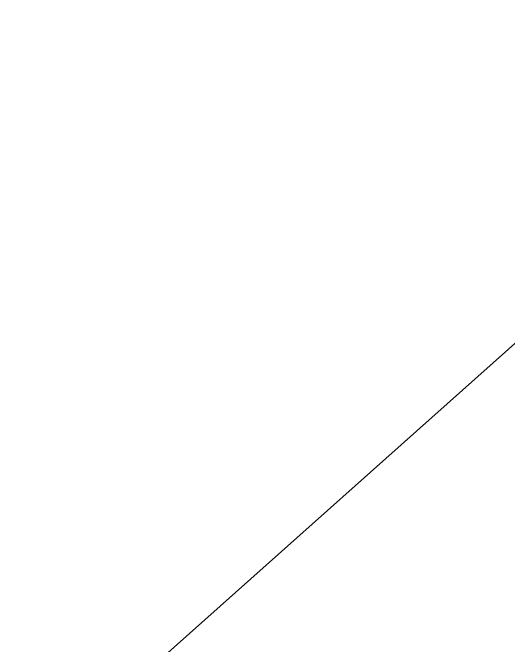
# Model space of a CAD drawing. Header units: millimetres. Extents: x -7081 to 12121, y -11735 to 22530.
# Drawn here: x 1620 to 5265, y 16730 to 21384 of the extents above; entities that cross this region are included whole.
import ezdxf

# ---------------------------------------------------------------- set-up
doc = ezdxf.new("R2010")
doc.units = ezdxf.units.MM
doc.layers.add('Кран SCC2600A', color=250, linetype='Continuous', lineweight=30)
doc.styles.get("Standard").update_dxf_attribs({"font": 'mipgost.ttf'})

# ---------------------------------------------------------------- blocks, each defined once
blk = doc.blocks.new('*U81')
at = {"color": 0, "linetype": 'ByBlock', "lineweight": -2, "ltscale": 20, "transparency": 16777216}
blk.add_line((-5861.093863091421, 8981.51052179911), (8038.355497210816, 21383.99381870288), dxfattribs=at)
at = {"linetype": 'ByBlock', "lineweight": -2}
for tag, p in [('МАРКА', (-4120.150712359697, 2367.326502506359)), ('МОДЕЛЬ', (-4120.150712359697, 2098.124957003543))]:
    blk.add_attdef(tag, p, '', height=150, dxfattribs=at)

msp = doc.modelspace()

# ---------------------------------------------------------------- block references
at = {"layer": 'Кран SCC2600A'}
msp.add_blockref('*U81', (0, 0), dxfattribs=at)

doc.saveas('drawing.dxf')
